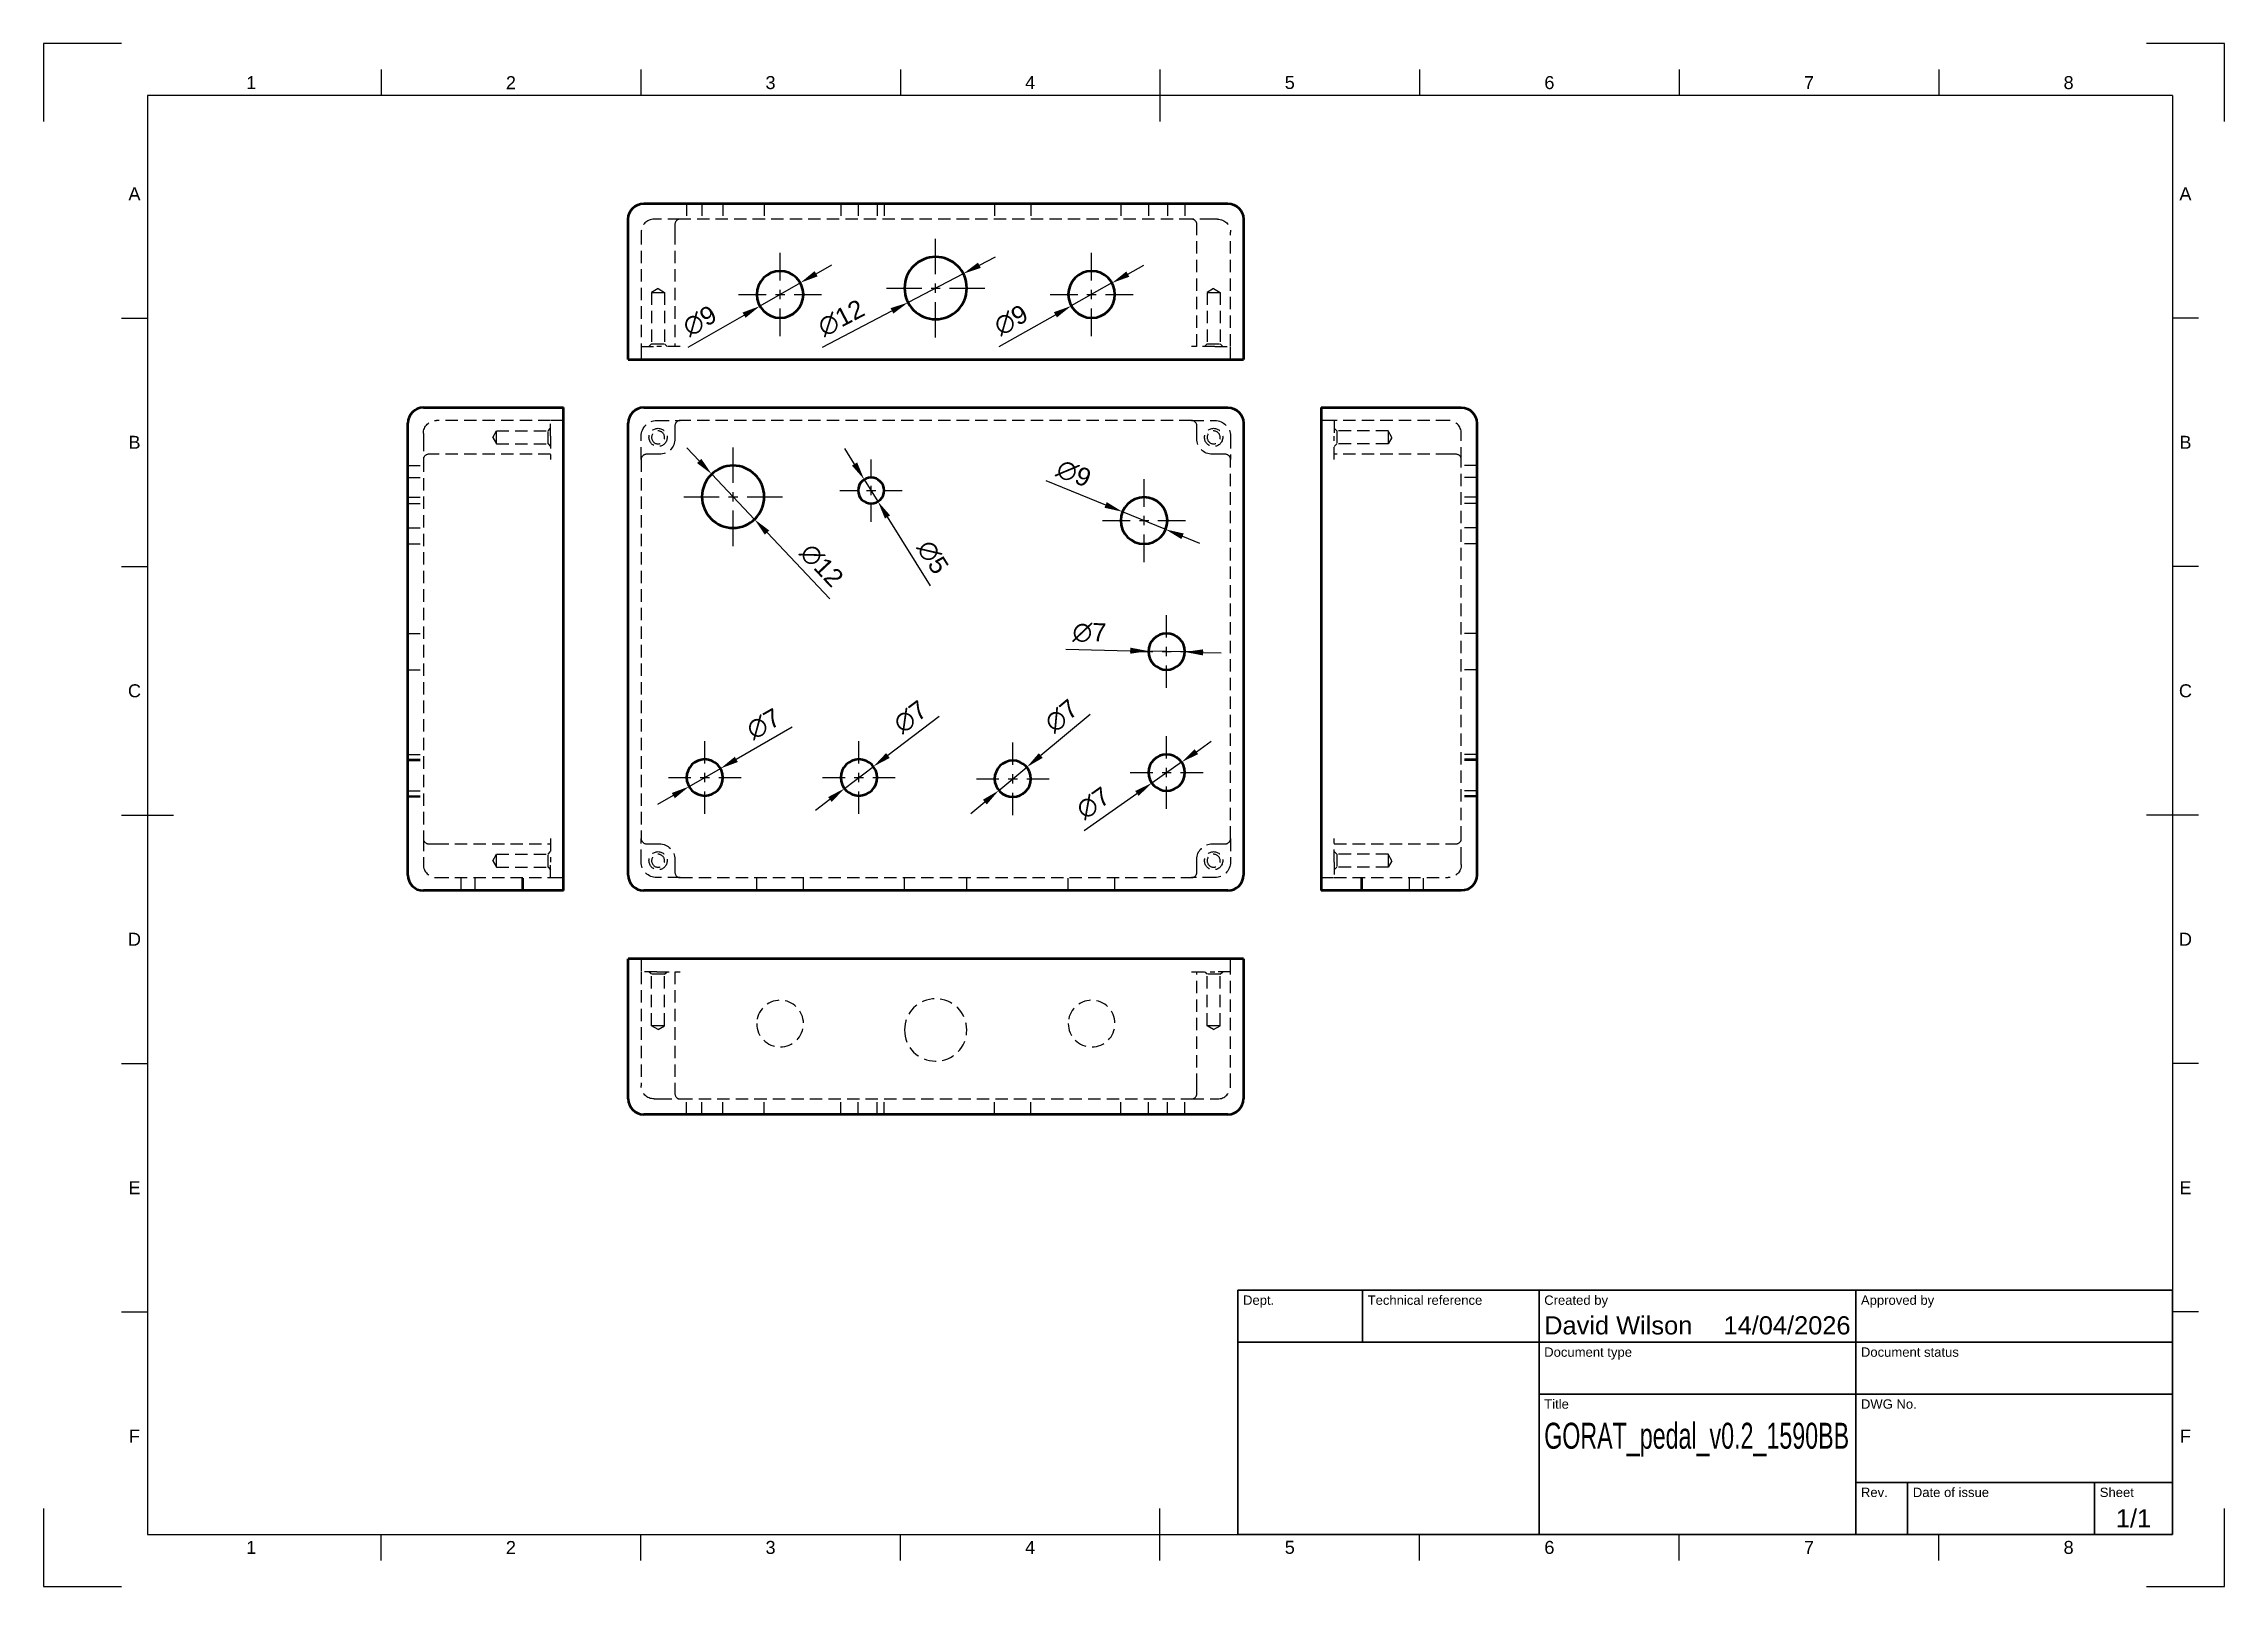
# Model space of a CAD drawing. Header units: millimetres. Extents: x 0 to 420, y 0 to 297.
import ezdxf
from ezdxf.enums import TextEntityAlignment as Align

# ---------------------------------------------------------------- set-up
doc = ezdxf.new("R2010")
doc.units = ezdxf.units.MM
doc.header["$LTSCALE"] = 0.75
doc.linetypes.add('CENTER2', pattern=[28.575, 19.05, -3.175, 3.175, -3.175])
doc.linetypes.add('HIDDEN2', pattern=[4.7625, 3.175, -1.5875])
for name, color, linetype, lineweight in [('BORDER', 7, 'Continuous', 25), ('FD_Dimensions', 7, 'Continuous', 25), ('Hidden', 7, 'HIDDEN2', 25), ('Smart Centers', 7, 'CENTER2', 25), ('TITLEBLOCK', 7, 'Continuous', 35), ('Visible', 7, 'Continuous', 50)]:
    doc.layers.add(name, color=color, linetype=linetype, lineweight=lineweight)
doc.styles.add('FusionTitle', font='arial.ttf')
doc.styles.get("Standard").update_dxf_attribs({"font": 'arial.ttf'})
doc.dimstyles.new('Dim-ISO-25', dxfattribs={"dimtxt": 3.5, "dimasz": 3.5, "dimexe": 2.1, "dimexo": 2.1, "dimgap": 1.4, "dimtad": 1, "dimzin": 12, "dimdsep": 46, "dimtxsty": 'Standard', "dimcen": 0, "dimazin": 3, "dimtp": 0.1, "dimtm": 0.1, "dimtfac": 0.714286, "dimtmove": 0, "dimatfit": 3, "dimfxl": 1, "dimtzin": 12, "dimarcsym": 0})

# ---------------------------------------------------------------- blocks, each defined once
blk = doc.blocks.new('ISO_A3_SHEET')
at = {"layer": 'BORDER'}
for p, q in [((65, 292), (65, 287)), ((115, 292), (115, 287)), ((165, 292), (165, 287)), ((215, 292), (215, 282)), ((265, 292), (265, 287)), ((315, 292), (315, 287)), ((365, 292), (365, 287)), ((410, 287), (20, 287)), ((20, 287), (20, 10)), ((410, 287), (410, 10)), ((15, 244.16666), (20, 244.16666)), ((415, 244.16666), (410, 244.16666)), ((15, 196.33333), (20, 196.33333)), ((415, 196.33333), (410, 196.33333)), ((15, 148.5), (25, 148.5)), ((415, 148.5), (405, 148.5)), ((15, 100.66667), (20, 100.66667)), ((415, 100.66667), (410, 100.66667)), ((15, 52.83334), (20, 52.83334)), ((415, 52.83334), (410, 52.83334)), ((215, 5), (215, 15)), ((20, 10), (410, 10)), ((65, 5), (65, 10)), ((115, 5), (115, 10)), ((165, 5), (165, 10)), ((265, 5), (265, 10)), ((315, 5), (315, 10)), ((365, 5), (365, 10))]:
    blk.add_line(p, q, dxfattribs=at)
at = {"layer": 'Defpoints'}
for p, q in [((15, 297), (0, 297)), ((0, 297), (0, 282)), ((420, 297), (405, 297)), ((420, 282), (420, 297)), ((0, 15), (0, 0)), ((420, 0), (420, 15)), ((0, 0), (15, 0)), ((405, 0), (420, 0))]:
    blk.add_line(p, q, dxfattribs=at)
at = {"layer": 'BORDER', "style": 'FusionTitle'}
for s, p in [('1', (40, 289.5)), ('2', (90, 289.5)), ('3', (140, 289.5)), ('4', (190, 289.5)), ('5', (240, 289.5)), ('6', (290, 289.5)), ('7', (340, 289.5)), ('8', (390, 289.5)), ('A', (17.5, 268.08333)), ('A', (412.5, 268.08333)), ('B', (17.5, 220.25)), ('B', (412.5, 220.25)), ('C', (17.5, 172.41667)), ('C', (412.5, 172.41667)), ('D', (17.5, 124.58334)), ('D', (412.5, 124.58334)), ('E', (17.5, 76.75001)), ('E', (412.5, 76.75001)), ('F', (17.5, 28.91668)), ('F', (412.5, 28.91668)), ('1', (40, 7.5)), ('2', (90, 7.5)), ('3', (140, 7.5)), ('4', (190, 7.5)), ('5', (240, 7.5)), ('6', (290, 7.5)), ('7', (340, 7.5)), ('8', (390, 7.5))]:
    blk.add_text(s, height=2.5, dxfattribs=at).set_placement(p, align=Align.MIDDLE)
blk = doc.blocks.new('ISO_TITLEBLOCK')
at = {"layer": 'TITLEBLOCK'}
for p, q in [((0, 47), (-180, 47)), ((-180, 47), (-180, 0)), ((-156, 37), (-156, 47)), ((-122, 0), (-122, 47)), ((-61, 0), (-61, 47)), ((0, 0), (0, 47)), ((-180, 37), (0, 37)), ((-122, 27), (0, 27)), ((-61, 10), (0, 10)), ((-51, 0), (-51, 10)), ((-15, 0), (-15, 10)), ((-180, 0), (0, 0))]:
    blk.add_line(p, q, dxfattribs=at)
at = {"layer": 'TITLEBLOCK', "style": 'FusionTitle'}
for s, p in [('Dept.', (-179, 46)), ('Technical reference', (-155, 46)), ('Created by', (-121, 46)), ('Approved by', (-60, 46)), ('Document type', (-121, 36)), ('Document status', (-60, 36)), ('Title', (-121, 26)), ('DWG No.', (-60, 26)), ('Rev.', (-60, 9)), ('Date of issue', (-50, 9)), ('Sheet', (-14, 9))]:
    blk.add_text(s, height=1.8, dxfattribs=at).set_placement(p, align=Align.TOP_LEFT)
for tag, height, p in [('DEPT', 3.5, (-179, 42)), ('TECHNICAL_REFERENCE', 3.5, (-155, 42)), ('CREATED_BY', 3.5, (-121, 42)), ('APPROVED_BY', 3.5, (-60, 42)), ('DOCUMENT_TYPE', 3.5, (-121, 32)), ('DOCUMENT_STATUS', 3.5, (-60, 32)), ('TITLE_1', 5, (-121, 21.5)), ('TITLE_2', 5, (-121, 14)), ('TITLE_3', 5, (-121, 6.5)), ('DATE_OF_ISSUE', 3.5, (-50, 5))]:
    blk.add_attdef(tag, text='', height=height, dxfattribs=at).set_placement(p, align=Align.TOP_LEFT)
for tag, p in [('CREATED_DATE', (-62, 42)), ('APPROVED_DATE', (-0.99, 42))]:
    blk.add_attdef(tag, text='', height=3.5, dxfattribs=at).set_placement(p, align=Align.TOP_RIGHT)
for tag, height, p in [('DRAWING_NUMBER', 5, (-30.5, 19.75)), ('REV', 3.5, (-56, 4.85)), ('SHEET', 3.5, (-7.5, 4.85))]:
    blk.add_attdef(tag, text='', height=height, dxfattribs=at).set_placement(p, align=Align.TOP_CENTER)
blk = doc.blocks.new('*U8')
at = {"layer": 'Smart Centers', "color": 0, "ltscale": 0.75, "transparency": 16777216}
for p, q in [((0, 2.678906), (0, 7)), ((-7, 0), (-2.678906, 0)), ((2.678906, 0), (7, 0)), ((0, -7), (0, -2.678906))]:
    blk.add_line(p, q, dxfattribs=at)
at = {"layer": 'Smart Centers', "color": 0, "linetype": 'Continuous', "ltscale": 0.75, "transparency": 16777216}
for p, q in [((-0.892969, 0), (0.892969, 0)), ((0, -0.892969), (0, 0.892969))]:
    blk.add_line(p, q, dxfattribs=at)
blk = doc.blocks.new('*U9')
at = {"layer": 'Smart Centers', "color": 0, "ltscale": 0.75, "transparency": 16777216}
for p, q in [((0, 2.678906), (0, 7)), ((-7, 0), (-2.678906, 0)), ((2.678906, 0), (7, 0)), ((0, -7), (0, -2.678906))]:
    blk.add_line(p, q, dxfattribs=at)
at = {"layer": 'Smart Centers', "color": 0, "linetype": 'Continuous', "ltscale": 0.75, "transparency": 16777216}
for p, q in [((-0.892969, 0), (0.892969, 0)), ((0, -0.892969), (0, 0.892969))]:
    blk.add_line(p, q, dxfattribs=at)
blk = doc.blocks.new('*U10')
at = {"layer": 'Smart Centers', "color": 0, "ltscale": 0.75, "transparency": 16777216}
for p, q in [((0, 2.678906), (0, 7)), ((-7, 0), (-2.678906, 0)), ((2.678906, 0), (7, 0)), ((0, -7), (0, -2.678906))]:
    blk.add_line(p, q, dxfattribs=at)
at = {"layer": 'Smart Centers', "color": 0, "linetype": 'Continuous', "ltscale": 0.75, "transparency": 16777216}
for p, q in [((-0.892969, 0), (0.892969, 0)), ((0, -0.892969), (0, 0.892969))]:
    blk.add_line(p, q, dxfattribs=at)
blk = doc.blocks.new('*U11')
at = {"layer": 'Smart Centers', "color": 0, "ltscale": 0.75, "transparency": 16777216}
for p, q in [((0, 2.678906), (0, 7)), ((-7, 0), (-2.678906, 0)), ((2.678906, 0), (7, 0)), ((0, -7), (0, -2.678906))]:
    blk.add_line(p, q, dxfattribs=at)
at = {"layer": 'Smart Centers', "color": 0, "linetype": 'Continuous', "ltscale": 0.75, "transparency": 16777216}
for p, q in [((-0.892969, 0), (0.892969, 0)), ((0, -0.892969), (0, 0.892969))]:
    blk.add_line(p, q, dxfattribs=at)
blk = doc.blocks.new('*U12')
at = {"layer": 'Smart Centers', "color": 0, "ltscale": 0.75, "transparency": 16777216}
for p, q in [((0, 2.678906), (0, 7)), ((-7, 0), (-2.678906, 0)), ((2.678906, 0), (7, 0)), ((0, -7), (0, -2.678906))]:
    blk.add_line(p, q, dxfattribs=at)
at = {"layer": 'Smart Centers', "color": 0, "linetype": 'Continuous', "ltscale": 0.75, "transparency": 16777216}
for p, q in [((-0.892969, 0), (0.892969, 0)), ((0, -0.892969), (0, 0.892969))]:
    blk.add_line(p, q, dxfattribs=at)
blk = doc.blocks.new('*U13')
at = {"layer": 'Smart Centers', "color": 0, "ltscale": 0.75, "transparency": 16777216}
for p, q in [((0, 2.678906), (0, 8)), ((-8, 0), (-2.678906, 0)), ((2.678906, 0), (8, 0)), ((0, -8), (0, -2.678906))]:
    blk.add_line(p, q, dxfattribs=at)
at = {"layer": 'Smart Centers', "color": 0, "linetype": 'Continuous', "ltscale": 0.75, "transparency": 16777216}
for p, q in [((-0.892969, 0), (0.892969, 0)), ((0, -0.892969), (0, 0.892969))]:
    blk.add_line(p, q, dxfattribs=at)
blk = doc.blocks.new('*U14')
at = {"layer": 'Smart Centers', "color": 0, "ltscale": 0.75, "transparency": 16777216}
for p, q in [((0, 2.678906), (0, 9.5)), ((-9.5, 0), (-2.678906, 0)), ((2.678906, 0), (9.5, 0)), ((0, -9.5), (0, -2.678906))]:
    blk.add_line(p, q, dxfattribs=at)
at = {"layer": 'Smart Centers', "color": 0, "linetype": 'Continuous', "ltscale": 0.75, "transparency": 16777216}
for p, q in [((-0.892969, 0), (0.892969, 0)), ((0, -0.892969), (0, 0.892969))]:
    blk.add_line(p, q, dxfattribs=at)
blk = doc.blocks.new('*U15')
at = {"layer": 'Smart Centers', "color": 0, "ltscale": 0.75, "transparency": 16777216}
for p, q in [((0, 2.678906), (0, 6)), ((-6, 0), (-2.678906, 0)), ((2.678906, 0), (6, 0)), ((0, -6), (0, -2.678906))]:
    blk.add_line(p, q, dxfattribs=at)
at = {"layer": 'Smart Centers', "color": 0, "linetype": 'Continuous', "ltscale": 0.75, "transparency": 16777216}
for p, q in [((-0.892969, 0), (0.892969, 0)), ((0, -0.892969), (0, 0.892969))]:
    blk.add_line(p, q, dxfattribs=at)
blk = doc.blocks.new('*U16')
at = {"layer": 'Smart Centers', "color": 0, "ltscale": 0.75, "transparency": 16777216}
for p, q in [((0, 2.678906), (0, 8)), ((-8, 0), (-2.678906, 0)), ((2.678906, 0), (8, 0)), ((0, -8), (0, -2.678906))]:
    blk.add_line(p, q, dxfattribs=at)
at = {"layer": 'Smart Centers', "color": 0, "linetype": 'Continuous', "ltscale": 0.75, "transparency": 16777216}
for p, q in [((-0.892969, 0), (0.892969, 0)), ((0, -0.892969), (0, 0.892969))]:
    blk.add_line(p, q, dxfattribs=at)
blk = doc.blocks.new('*U17')
at = {"layer": 'Smart Centers', "color": 0, "ltscale": 0.75, "transparency": 16777216}
for p, q in [((0, 2.678906), (0, 8)), ((-8, 0), (-2.678906, 0)), ((2.678906, 0), (8, 0)), ((0, -8), (0, -2.678906))]:
    blk.add_line(p, q, dxfattribs=at)
at = {"layer": 'Smart Centers', "color": 0, "linetype": 'Continuous', "ltscale": 0.75, "transparency": 16777216}
for p, q in [((-0.892969, 0), (0.892969, 0)), ((0, -0.892969), (0, 0.892969))]:
    blk.add_line(p, q, dxfattribs=at)
blk = doc.blocks.new('*U18')
at = {"layer": 'Smart Centers', "color": 0, "ltscale": 0.75, "transparency": 16777216}
for p, q in [((0, 2.678906), (0, 9.5)), ((-9.5, 0), (-2.678906, 0)), ((2.678906, 0), (9.5, 0)), ((0, -9.5), (0, -2.678906))]:
    blk.add_line(p, q, dxfattribs=at)
at = {"layer": 'Smart Centers', "color": 0, "linetype": 'Continuous', "ltscale": 0.75, "transparency": 16777216}
for p, q in [((-0.892969, 0), (0.892969, 0)), ((0, -0.892969), (0, 0.892969))]:
    blk.add_line(p, q, dxfattribs=at)
blk = doc.blocks.new('*D30')
at = {"layer": 'Defpoints', "color": 0, "transparency": 16777216}
for p in [(128.66288, 214.123079), (136.916748, 205.412529)]:
    blk.add_point(p, dxfattribs=at)
at = {"layer": 'FD_Dimensions', "color": 0, "lineweight": -2, "transparency": 16777216}
for p, q in [((126.255502, 216.663655), (123.848124, 219.204232)), ((128.66288, 214.123079), (136.916748, 205.412529)), ((151.433842, 190.092213), (139.324126, 202.871953))]:
    blk.add_line(p, q, dxfattribs=at)
at = {"layer": 'FD_Dimensions', "color": 0, "transparency": 16777216}
for points in [[(126.678931, 217.064885), (125.832072, 216.262426), (128.66288, 214.123079)], [(139.747555, 203.273182), (138.900696, 202.470723), (136.916748, 205.412529)]]:
    blk.add_solid(points, dxfattribs=at)
at = {"layer": 'FD_Dimensions', "color": 0, "transparency": 16777216, "insert": (149.833786, 196.556584), "char_height": 3.5, "attachment_point": 5, "rotation": 313.45796319}
blk.add_mtext('∅12', dxfattribs=at)
blk = doc.blocks.new('*D31')
at = {"layer": 'Defpoints', "color": 0, "transparency": 16777216}
for p in [(158.037745, 213.089627), (160.68188, 208.845979)]:
    blk.add_point(p, dxfattribs=at)
at = {"layer": 'FD_Dimensions', "color": 0, "lineweight": -2, "transparency": 16777216}
for p, q in [((156.186851, 216.060181), (154.335957, 219.030735)), ((158.037745, 213.089627), (160.68188, 208.845979)), ((170.802022, 192.603866), (162.532774, 205.875425))]:
    blk.add_line(p, q, dxfattribs=at)
at = {"layer": 'FD_Dimensions', "color": 0, "transparency": 16777216}
for points in [[(156.681944, 216.368664), (155.691759, 215.751699), (158.037745, 213.089627)], [(163.027866, 206.183907), (162.037681, 205.566942), (160.68188, 208.845979)]]:
    blk.add_solid(points, dxfattribs=at)
at = {"layer": 'FD_Dimensions', "color": 0, "transparency": 16777216, "insert": (171.22917, 198.12998), "char_height": 3.5, "attachment_point": 5, "rotation": 301.92622329}
blk.add_mtext('∅5', dxfattribs=at)
blk = doc.blocks.new('*D32')
at = {"layer": 'Defpoints', "color": 0, "transparency": 16777216}
for p in [(207.772719, 206.87553), (216.106906, 203.478276)]:
    blk.add_point(p, dxfattribs=at)
at = {"layer": 'FD_Dimensions', "color": 0, "lineweight": -2, "transparency": 16777216}
for p, q in [((193.04021, 212.880925), (204.531647, 208.196685)), ((216.106906, 203.478276), (207.772719, 206.87553)), ((219.347978, 202.157121), (222.589051, 200.835967))]:
    blk.add_line(p, q, dxfattribs=at)
at = {"layer": 'FD_Dimensions', "color": 0, "transparency": 16777216}
for points in [[(204.751839, 208.736863), (204.311454, 207.656506), (207.772719, 206.87553)], [(219.568171, 202.6973), (219.127786, 201.616943), (216.106906, 203.478276)]]:
    blk.add_solid(points, dxfattribs=at)
at = {"layer": 'FD_Dimensions', "color": 0, "transparency": 16777216, "insert": (198.405349, 214.241259), "char_height": 3.5, "attachment_point": 5, "rotation": 337.82276681}
blk.add_mtext('∅9', dxfattribs=at)
blk = doc.blocks.new('*D33')
at = {"layer": 'Defpoints', "color": 0, "transparency": 16777216}
for p in [(130.375189, 157.460356), (124.304437, 153.975249)]:
    blk.add_point(p, dxfattribs=at)
at = {"layer": 'FD_Dimensions', "color": 0, "lineweight": -2, "transparency": 16777216}
for p, q in [((144.16648, 165.377682), (133.410565, 159.20291)), ((124.304437, 153.975249), (130.375189, 157.460356)), ((121.269061, 152.232696), (118.233684, 150.490143))]:
    blk.add_line(p, q, dxfattribs=at)
at = {"layer": 'FD_Dimensions', "color": 0, "transparency": 16777216}
for points in [[(133.120139, 159.708806), (133.70099, 158.697014), (130.375189, 157.460356)], [(120.978635, 152.738592), (121.559486, 151.7268), (124.304437, 153.975249)]]:
    blk.add_solid(points, dxfattribs=at)
at = {"layer": 'FD_Dimensions', "color": 0, "transparency": 16777216, "insert": (138.670754, 166.010395), "char_height": 3.5, "attachment_point": 5, "rotation": 29.85932719}
blk.add_mtext('∅7', dxfattribs=at)
blk = doc.blocks.new('*D34')
at = {"layer": 'Defpoints', "color": 0, "transparency": 16777216}
for p in [(159.812027, 157.832503), (154.234198, 153.603103)]:
    blk.add_point(p, dxfattribs=at)
at = {"layer": 'FD_Dimensions', "color": 0, "lineweight": -2, "transparency": 16777216}
for p, q in [((172.483516, 167.440683), (162.600942, 159.947202)), ((154.234198, 153.603103), (159.812027, 157.832503)), ((151.445283, 151.488403), (148.656369, 149.373704))]:
    blk.add_line(p, q, dxfattribs=at)
at = {"layer": 'FD_Dimensions', "color": 0, "transparency": 16777216}
for points in [[(162.248492, 160.412022), (162.953392, 159.482383), (159.812027, 157.832503)], [(151.092833, 151.953222), (151.797733, 151.023584), (154.234198, 153.603103)]]:
    blk.add_solid(points, dxfattribs=at)
at = {"layer": 'FD_Dimensions', "color": 0, "transparency": 16777216, "insert": (166.951955, 167.368801), "char_height": 3.5, "attachment_point": 5, "rotation": 37.17128622}
blk.add_mtext('∅7', dxfattribs=at)
blk = doc.blocks.new('*D35')
at = {"layer": 'Defpoints', "color": 0, "transparency": 16777216}
for p in [(189.347291, 157.706041), (183.965734, 153.229565)]:
    blk.add_point(p, dxfattribs=at)
at = {"layer": 'FD_Dimensions', "color": 0, "lineweight": -2, "transparency": 16777216}
for p, q in [((201.572897, 167.875521), (192.03807, 159.944279)), ((183.965734, 153.229565), (189.347291, 157.706041)), ((181.274955, 150.991326), (178.584177, 148.753088))]:
    blk.add_line(p, q, dxfattribs=at)
at = {"layer": 'FD_Dimensions', "color": 0, "transparency": 16777216}
for points in [[(191.66503, 160.392742), (192.41111, 159.495816), (189.347291, 157.706041)], [(180.901916, 151.43979), (181.647995, 150.542863), (183.965734, 153.229565)]]:
    blk.add_solid(points, dxfattribs=at)
at = {"layer": 'FD_Dimensions', "color": 0, "transparency": 16777216, "insert": (196.050196, 167.554423), "char_height": 3.5, "attachment_point": 5, "rotation": 39.75430732}
blk.add_mtext('∅7', dxfattribs=at)
blk = doc.blocks.new('*D36')
at = {"layer": 'Defpoints', "color": 0, "transparency": 16777216}
for p in [(219.154401, 158.678806), (213.425224, 154.6568)]:
    blk.add_point(p, dxfattribs=at)
at = {"layer": 'FD_Dimensions', "color": 0, "lineweight": -2, "transparency": 16777216}
for p, q in [((222.018989, 160.68981), (224.883577, 162.700813)), ((219.154401, 158.678806), (213.425224, 154.6568)), ((200.409911, 145.519766), (210.560636, 152.645796))]:
    blk.add_line(p, q, dxfattribs=at)
at = {"layer": 'FD_Dimensions', "color": 0, "transparency": 16777216}
for points in [[(221.683822, 161.167241), (222.354156, 160.212378), (219.154401, 158.678806)], [(210.225469, 153.123228), (210.895803, 152.168365), (213.425224, 154.6568)]]:
    blk.add_solid(points, dxfattribs=at)
at = {"layer": 'FD_Dimensions', "color": 0, "transparency": 16777216, "insert": (202.165572, 150.765811), "char_height": 3.5, "attachment_point": 5, "rotation": 35.06966594}
blk.add_mtext('∅7', dxfattribs=at)
blk = doc.blocks.new('*D37')
at = {"layer": 'Defpoints', "color": 0, "transparency": 16777216}
for p in [(212.790774, 180.049825), (219.788851, 179.885781)]:
    blk.add_point(p, dxfattribs=at)
at = {"layer": 'FD_Dimensions', "color": 0, "lineweight": -2, "transparency": 16777216}
for p, q in [((196.892822, 180.422495), (209.291735, 180.131848)), ((219.788851, 179.885781), (212.790774, 180.049825)), ((223.28789, 179.803758), (226.786929, 179.721736))]:
    blk.add_line(p, q, dxfattribs=at)
at = {"layer": 'FD_Dimensions', "color": 0, "transparency": 16777216}
for points in [[(209.305405, 180.715021), (209.278065, 179.548674), (212.790774, 180.049825)], [(223.30156, 180.386931), (223.27422, 179.220585), (219.788851, 179.885781)]]:
    blk.add_solid(points, dxfattribs=at)
at = {"layer": 'FD_Dimensions', "color": 0, "transparency": 16777216, "insert": (201.41974, 183.602171), "char_height": 3.5, "attachment_point": 5, "rotation": 358.65714999}
blk.add_mtext('∅7', dxfattribs=at)
blk = doc.blocks.new('*D38')
at = {"layer": 'Defpoints', "color": 0, "transparency": 16777216}
for p in [(145.740925, 250.957441), (137.9387, 246.471319)]:
    blk.add_point(p, dxfattribs=at)
at = {"layer": 'FD_Dimensions', "color": 0, "lineweight": -2, "transparency": 16777216}
for p, q in [((148.775123, 252.702045), (151.809322, 254.446648)), ((145.740925, 250.957441), (137.9387, 246.471319)), ((124.14655, 238.541111), (134.904502, 244.726716))]:
    blk.add_line(p, q, dxfattribs=at)
at = {"layer": 'FD_Dimensions', "color": 0, "transparency": 16777216}
for points in [[(148.484356, 253.207744), (149.06589, 252.196345), (145.740925, 250.957441)], [(134.613735, 245.232416), (135.195269, 244.221017), (137.9387, 246.471319)]]:
    blk.add_solid(points, dxfattribs=at)
at = {"layer": 'FD_Dimensions', "color": 0, "transparency": 16777216, "insert": (126.371047, 243.609329), "char_height": 3.5, "attachment_point": 5, "rotation": 29.89803013}
blk.add_mtext('∅9', dxfattribs=at)
blk = doc.blocks.new('*D39')
at = {"layer": 'Defpoints', "color": 0, "transparency": 16777216}
for p in [(177.122126, 252.713615), (166.482147, 247.164664)]:
    blk.add_point(p, dxfattribs=at)
at = {"layer": 'FD_Dimensions', "color": 0, "lineweight": -2, "transparency": 16777216}
for p, q in [((177.122126, 252.713615), (166.482147, 247.164664)), ((180.225453, 254.332059), (183.32878, 255.950503)), ((150.00276, 238.570351), (163.37882, 245.54622))]:
    blk.add_line(p, q, dxfattribs=at)
at = {"layer": 'FD_Dimensions', "color": 0, "transparency": 16777216}
for points in [[(179.955712, 254.84928), (180.495193, 253.814838), (177.122126, 252.713615)], [(163.109079, 246.063441), (163.648561, 245.028999), (166.482147, 247.164664)]]:
    blk.add_solid(points, dxfattribs=at)
at = {"layer": 'FD_Dimensions', "color": 0, "transparency": 16777216, "insert": (153.620152, 244.161661), "char_height": 3.5, "attachment_point": 5, "rotation": 27.54291489}
blk.add_mtext('∅12', dxfattribs=at)
blk = doc.blocks.new('*D40')
at = {"layer": 'Defpoints', "color": 0, "transparency": 16777216}
for p in [(205.762276, 250.919892), (197.917349, 246.508869)]:
    blk.add_point(p, dxfattribs=at)
at = {"layer": 'FD_Dimensions', "color": 0, "lineweight": -2, "transparency": 16777216}
for p, q in [((208.813081, 252.63529), (211.863885, 254.350688)), ((205.762276, 250.919892), (197.917349, 246.508869)), ((184.049714, 238.711414), (194.866544, 244.793471))]:
    blk.add_line(p, q, dxfattribs=at)
at = {"layer": 'FD_Dimensions', "color": 0, "transparency": 16777216}
for points in [[(208.527181, 253.143757), (209.09898, 252.126823), (205.762276, 250.919892)], [(194.580645, 245.301938), (195.152444, 244.285003), (197.917349, 246.508869)]]:
    blk.add_solid(points, dxfattribs=at)
at = {"layer": 'FD_Dimensions', "color": 0, "transparency": 16777216, "insert": (186.322757, 243.758046), "char_height": 3.5, "attachment_point": 5, "rotation": 29.34805629}
blk.add_mtext('∅9', dxfattribs=at)

msp = doc.modelspace()

# ---------------------------------------------------------------- linework, layer by layer
at = {"layer": 'Hidden', "extrusion": (0, 1, 2.967e-13)}
for p, q in [((123.839813, 266.21438), (123.839813, 263.21438)), ((126.789814, 266.21438), (126.789814, 263.21438)), ((130.839813, 266.21438), (130.839813, 263.21438)), ((138.789814, 266.21438), (138.789814, 263.21438)), ((153.523113, 266.21438), (153.523113, 263.21438)), ((156.859813, 266.21438), (156.859813, 263.21438)), ((160.523113, 266.21438), (160.523113, 263.21438)), ((161.859813, 266.21438), (161.859813, 263.21438)), ((183.156513, 266.21438), (183.156513, 263.21438)), ((190.156513, 266.21438), (190.156513, 263.21438)), ((207.439813, 266.21438), (207.439813, 263.21438)), ((212.789813, 266.21438), (212.789813, 263.21438)), ((216.439813, 266.21438), (216.439813, 263.21438)), ((219.789813, 266.21438), (219.789813, 263.21438)), ((115.089813, 260.71438), (115.089813, 238.71438)), ((118.589813, 263.21438), (117.589813, 263.21438)), ((122.589813, 263.21438), (118.589813, 263.21438)), ((121.589813, 262.21438), (121.589813, 260.71438)), ((121.589813, 260.71438), (121.589813, 238.71438)), ((221.089813, 263.21438), (122.589813, 263.21438)), ((225.089813, 263.21438), (221.089813, 263.21438)), ((222.089813, 260.71438), (222.089813, 262.21438)), ((222.089813, 238.71438), (222.089813, 260.71438)), ((226.089813, 263.21438), (225.089813, 263.21438)), ((228.589813, 238.71438), (228.589813, 260.71438)), ((118.339813, 249.865456), (117.089813, 249.11438)), ((117.089813, 249.11438), (119.589813, 249.11438)), ((117.089813, 249.11438), (117.089813, 239.21438)), ((118.339813, 249.865456), (119.589813, 249.11438)), ((119.589813, 249.11438), (119.589813, 239.21438)), ((225.339813, 249.865456), (224.089813, 249.11438)), ((224.089813, 249.11438), (226.589813, 249.11438)), ((224.089813, 249.11438), (224.089813, 239.21438)), ((225.339813, 249.865456), (226.589813, 249.11438)), ((226.589813, 249.11438), (226.589813, 239.21438)), ((115.089813, 238.71438), (115.089813, 236.21438)), ((115.089813, 238.71438), (118.089813, 238.71438)), ((117.089813, 239.21438), (116.589813, 238.71438)), ((117.089813, 239.21438), (119.589813, 239.21438)), ((122.589813, 238.71438), (118.089813, 238.71438)), ((119.589813, 239.21438), (120.089813, 238.71438)), ((225.589813, 238.71438), (221.089813, 238.71438)), ((224.089813, 239.21438), (223.589813, 238.71438)), ((224.089813, 239.21438), (226.589813, 239.21438)), ((225.589813, 238.71438), (228.589813, 238.71438)), ((226.589813, 239.21438), (227.089813, 238.71438)), ((228.589813, 236.21438), (228.589813, 238.71438))]:
    msp.add_line(p, q, dxfattribs=at)
at = {"layer": 'Hidden', "extrusion": (-1, -2e-16, 2.967e-13)}
for p, q in [((97.642552, 224.447803), (75.642552, 224.447803)), ((97.142552, 222.447803), (97.642552, 222.947803)), ((100.142552, 224.447803), (97.642552, 224.447803)), ((97.642552, 221.447803), (97.642552, 224.447803)), ((73.142552, 221.947803), (73.142552, 220.947803)), ((73.142552, 220.947803), (73.142552, 216.947803)), ((86.491476, 221.197803), (87.242552, 222.447803)), ((86.491476, 221.197803), (87.242552, 219.947803)), ((87.242552, 219.947803), (87.242552, 222.447803)), ((87.242552, 222.447803), (97.142552, 222.447803)), ((87.242552, 219.947803), (97.142552, 219.947803)), ((97.142552, 219.947803), (97.142552, 222.447803)), ((97.142552, 219.947803), (97.642552, 219.447803)), ((97.642552, 221.447803), (97.642552, 216.947803)), ((70.142552, 215.767804), (73.142552, 215.767804)), ((73.142552, 216.947803), (73.142552, 143.947803)), ((75.642552, 217.947803), (74.142552, 217.947803)), ((97.642552, 217.947803), (75.642552, 217.947803)), ((70.142552, 213.467803), (73.142552, 213.467803)), ((70.142552, 209.676903), (73.142552, 209.676903)), ((70.142552, 208.467803), (73.142552, 208.467803)), ((70.142552, 203.767804), (73.142552, 203.767804)), ((70.142552, 200.676903), (73.142552, 200.676903)), ((70.142552, 183.467803), (73.142552, 183.467803)), ((70.142552, 176.467803), (73.142552, 176.467803)), ((70.142552, 160.167803), (73.142552, 160.167803)), ((70.142552, 159.217803), (73.142552, 159.217803)), ((70.142552, 158.967803), (73.142552, 158.967803)), ((70.142552, 153.167803), (73.142552, 153.167803)), ((70.142552, 152.217803), (73.142552, 152.217803)), ((70.142552, 151.967803), (73.142552, 151.967803)), ((73.142552, 143.947803), (73.142552, 139.947803)), ((74.142552, 142.947803), (75.642552, 142.947803)), ((75.642552, 142.947803), (97.642552, 142.947803)), ((97.642552, 143.947803), (97.642552, 139.447803)), ((73.142552, 139.947803), (73.142552, 138.947803)), ((86.491476, 139.697803), (87.242552, 140.947803)), ((86.491476, 139.697803), (87.242552, 138.447803)), ((87.242552, 138.447803), (87.242552, 140.947803)), ((87.242552, 140.947803), (97.142552, 140.947803)), ((97.142552, 140.947803), (97.642552, 141.447803)), ((97.142552, 138.447803), (97.142552, 140.947803)), ((97.642552, 136.447803), (97.642552, 139.447803)), ((75.642552, 136.447803), (97.642552, 136.447803)), ((80.417793, 133.947803), (80.417793, 136.447803)), ((83.142552, 133.947803), (83.142552, 136.447803)), ((87.242552, 138.447803), (97.142552, 138.447803)), ((92.142552, 133.947803), (92.142552, 136.447803)), ((92.417793, 133.947803), (92.417793, 136.447803)), ((97.142552, 138.447803), (97.642552, 137.947803)), ((97.642552, 136.447803), (100.142552, 136.447803))]:
    msp.add_line(p, q, dxfattribs=at)
at = {"layer": 'Hidden'}
for p, q in [((118.089813, 224.447803), (122.589813, 224.447803)), ((121.589813, 223.447803), (121.589813, 221.947803)), ((221.089813, 224.447803), (122.589813, 224.447803)), ((221.089813, 224.447803), (225.589813, 224.447803)), ((222.089813, 221.947803), (222.089813, 223.447803)), ((115.089813, 216.947803), (115.089813, 221.447803)), ((121.589813, 221.947803), (121.589813, 220.947803)), ((222.089813, 220.947803), (222.089813, 221.947803)), ((228.589813, 221.447803), (228.589813, 216.947803)), ((115.089813, 216.947803), (115.089813, 143.947803)), ((117.589813, 217.947803), (116.089813, 217.947803)), ((118.589813, 217.947803), (117.589813, 217.947803)), ((226.089813, 217.947803), (225.089813, 217.947803)), ((227.589813, 217.947803), (226.089813, 217.947803)), ((228.589813, 143.947803), (228.589813, 216.947803)), ((115.089813, 139.447803), (115.089813, 143.947803)), ((116.089813, 142.947803), (117.589813, 142.947803)), ((117.589813, 142.947803), (118.589813, 142.947803)), ((225.089813, 142.947803), (226.089813, 142.947803)), ((226.089813, 142.947803), (227.589813, 142.947803)), ((228.589813, 143.947803), (228.589813, 139.447803)), ((121.589813, 139.947803), (121.589813, 138.947803)), ((121.589813, 138.947803), (121.589813, 137.447803)), ((222.089813, 138.947803), (222.089813, 139.947803)), ((222.089813, 137.447803), (222.089813, 138.947803)), ((122.589813, 136.447803), (118.089813, 136.447803)), ((122.589813, 136.447803), (221.089813, 136.447803)), ((137.339813, 133.947803), (137.339813, 136.447803)), ((146.339813, 133.947803), (146.339813, 136.447803)), ((165.802136, 133.947803), (165.802136, 136.447803)), ((177.802136, 133.947803), (177.802136, 136.447803)), ((197.339813, 133.947803), (197.339813, 136.447803)), ((206.339813, 133.947803), (206.339813, 136.447803)), ((225.589813, 136.447803), (221.089813, 136.447803))]:
    msp.add_line(p, q, dxfattribs=at)
at = {"layer": 'Hidden', "extrusion": (1, -2e-16, 2.967e-13)}
for p, q in [((248.536388, 224.447803), (246.036388, 224.447803)), ((270.536388, 224.447803), (248.536388, 224.447803)), ((248.536388, 224.447803), (248.536388, 221.447803)), ((249.036388, 222.447803), (248.536388, 222.947803)), ((248.536388, 216.947803), (248.536388, 221.447803)), ((249.036388, 219.947803), (248.536388, 219.447803)), ((249.036388, 222.447803), (249.036388, 219.947803)), ((258.936388, 222.447803), (249.036388, 222.447803)), ((258.936388, 219.947803), (249.036388, 219.947803)), ((258.936388, 222.447803), (258.936388, 219.947803)), ((259.687464, 221.197803), (258.936388, 222.447803)), ((259.687464, 221.197803), (258.936388, 219.947803)), ((273.036388, 220.947803), (273.036388, 221.947803)), ((273.036388, 216.947803), (273.036388, 220.947803)), ((270.536388, 217.947803), (248.536388, 217.947803)), ((272.036388, 217.947803), (270.536388, 217.947803)), ((273.036388, 143.947803), (273.036388, 216.947803)), ((276.036388, 215.767804), (273.036388, 215.767804)), ((276.036388, 213.467803), (273.036388, 213.467803)), ((276.036388, 209.676903), (273.036388, 209.676903)), ((276.036388, 208.467803), (273.036388, 208.467803)), ((276.036388, 203.767804), (273.036388, 203.767804)), ((276.036388, 200.676903), (273.036388, 200.676903)), ((276.036388, 183.467803), (273.036388, 183.467803)), ((276.036388, 176.467803), (273.036388, 176.467803)), ((276.036388, 160.167803), (273.036388, 160.167803)), ((276.036388, 159.217803), (273.036388, 159.217803)), ((276.036388, 158.967803), (273.036388, 158.967803)), ((276.036388, 153.167803), (273.036388, 153.167803)), ((276.036388, 152.217803), (273.036388, 152.217803)), ((276.036388, 151.967803), (273.036388, 151.967803)), ((248.536388, 139.447803), (248.536388, 143.947803)), ((248.536388, 142.947803), (270.536388, 142.947803)), ((270.536388, 142.947803), (272.036388, 142.947803)), ((273.036388, 139.947803), (273.036388, 143.947803)), ((249.036388, 140.947803), (248.536388, 141.447803)), ((248.536388, 139.447803), (248.536388, 136.447803)), ((249.036388, 140.947803), (249.036388, 138.447803)), ((258.936388, 140.947803), (249.036388, 140.947803)), ((258.936388, 140.947803), (258.936388, 138.447803)), ((259.687464, 139.697803), (258.936388, 140.947803)), ((259.687464, 139.697803), (258.936388, 138.447803)), ((273.036388, 138.947803), (273.036388, 139.947803)), ((246.036388, 136.447803), (248.536388, 136.447803)), ((249.036388, 138.447803), (248.536388, 137.947803)), ((248.536388, 136.447803), (270.536388, 136.447803)), ((258.936388, 138.447803), (249.036388, 138.447803)), ((253.761147, 133.947803), (253.761147, 136.447803)), ((254.036388, 133.947803), (254.036388, 136.447803)), ((263.036388, 133.947803), (263.036388, 136.447803)), ((265.761147, 133.947803), (265.761147, 136.447803))]:
    msp.add_line(p, q, dxfattribs=at)
at = {"layer": 'Hidden', "extrusion": (-1e-16, -1, 2.967e-13)}
for p, q in [((115.089813, 120.839234), (115.089813, 118.339234)), ((115.089813, 118.339234), (115.089813, 96.339234)), ((118.089813, 118.339234), (115.089813, 118.339234)), ((117.089813, 117.839234), (116.589813, 118.339234)), ((119.589813, 117.839234), (117.089813, 117.839234)), ((117.089813, 107.939234), (117.089813, 117.839234)), ((118.089813, 118.339234), (122.589813, 118.339234)), ((119.589813, 117.839234), (120.089813, 118.339234)), ((119.589813, 107.939234), (119.589813, 117.839234)), ((121.589813, 118.339234), (121.589813, 96.339234)), ((221.089813, 118.339234), (225.589813, 118.339234)), ((222.089813, 96.339234), (222.089813, 118.339234)), ((224.089813, 117.839234), (223.589813, 118.339234)), ((226.589813, 117.839234), (224.089813, 117.839234)), ((224.089813, 107.939234), (224.089813, 117.839234)), ((228.589813, 118.339234), (225.589813, 118.339234)), ((226.589813, 117.839234), (227.089813, 118.339234)), ((226.589813, 107.939234), (226.589813, 117.839234)), ((228.589813, 118.339234), (228.589813, 120.839234)), ((228.589813, 96.339234), (228.589813, 118.339234)), ((119.589813, 107.939234), (117.089813, 107.939234)), ((118.339813, 107.188158), (117.089813, 107.939234)), ((118.339813, 107.188158), (119.589813, 107.939234)), ((226.589813, 107.939234), (224.089813, 107.939234)), ((225.339813, 107.188158), (224.089813, 107.939234)), ((225.339813, 107.188158), (226.589813, 107.939234)), ((117.589813, 93.839234), (118.589813, 93.839234)), ((118.589813, 93.839234), (122.589813, 93.839234)), ((121.589813, 96.339234), (121.589813, 94.839234)), ((122.589813, 93.839234), (221.089813, 93.839234)), ((123.839813, 90.839234), (123.839813, 93.839234)), ((126.789814, 90.839234), (126.789814, 93.839234)), ((130.839813, 90.839234), (130.839813, 93.839234)), ((138.789814, 90.839234), (138.789814, 93.839234)), ((153.523113, 90.839234), (153.523113, 93.839234)), ((156.859813, 90.839234), (156.859813, 93.839234)), ((160.523113, 90.839234), (160.523113, 93.839234)), ((161.859813, 90.839234), (161.859813, 93.839234)), ((183.156513, 90.839234), (183.156513, 93.839234)), ((190.156513, 90.839234), (190.156513, 93.839234)), ((207.439813, 90.839234), (207.439813, 93.839234)), ((212.789813, 90.839234), (212.789813, 93.839234)), ((216.439813, 90.839234), (216.439813, 93.839234)), ((219.789813, 90.839234), (219.789813, 93.839234)), ((221.089813, 93.839234), (225.089813, 93.839234)), ((222.089813, 94.839234), (222.089813, 96.339234)), ((225.089813, 93.839234), (226.089813, 93.839234))]:
    msp.add_line(p, q, dxfattribs=at)
at = {"layer": 'Hidden'}
for centre in [(118.339813, 221.197803), (225.339813, 221.197803), (118.339813, 139.697803), (225.339813, 139.697803)]:
    msp.add_circle(centre, 1.75, dxfattribs=at)
at = {"layer": 'Hidden', "extrusion": (0, 0, -1)}
for centre, radius in [((-118.339813, 221.197803), 1.25), ((-225.339813, 221.197803), 1.25), ((-118.339813, 139.697803), 1.25), ((-225.339813, 139.697803), 1.25), ((-141.839813, 108.339234), 4.5), ((-171.802136, 107.114475), 6), ((-201.839813, 108.339234), 4.5)]:
    msp.add_circle(centre, radius, dxfattribs=at)
at = {"layer": 'Hidden'}
for centre, radius, start, end in [((117.589813, 260.71438), 2.5, 90, 180), ((122.589813, 262.21438), 1, 90, 180), ((221.089813, 262.21438), 1, 0, 90), ((122.589813, 223.447803), 1, 90, 180), ((221.089813, 223.447803), 1, 0, 90), ((270.536388, 221.947803), 2.5, 0, 90), ((74.142552, 216.947803), 1, 90, 180), ((116.089813, 216.947803), 1, 90, 180), ((227.589813, 216.947803), 1, 0, 90), ((272.036388, 216.947803), 1, 0, 90), ((74.142552, 143.947803), 1, 180, 270), ((116.089813, 143.947803), 1, 180, 270), ((227.589813, 143.947803), 1, 270, 0), ((272.036388, 143.947803), 1, 270, 0), ((75.642552, 138.947803), 2.5, 180, 270), ((122.589813, 137.447803), 1, 180, 270), ((221.089813, 137.447803), 1, 270, 0), ((122.589813, 94.839234), 1, 180, 270), ((221.089813, 94.839234), 1, 270, 360), ((226.089813, 96.339234), 2.5, 270, 0)]:
    msp.add_arc(centre, radius, start, end, dxfattribs=at)
at = {"layer": 'Hidden', "extrusion": (1e-16, 0, -1)}
msp.add_arc((-226.089813, 260.71438), 2.5, 90, 180, dxfattribs=at)
at = {"layer": 'Hidden', "extrusion": (0, -2e-16, -1)}
for centre, start, end in [((-75.642552, 221.947803), 0, 90), ((-270.536388, 138.947803), 180, 270)]:
    msp.add_arc(centre, 2.5, start, end, dxfattribs=at)
at = {"layer": 'Hidden', "extrusion": (0, 0, -1)}
for centre, radius, start, end in [((-118.089813, 221.447803), 3, 0, 90), ((-225.589813, 221.447803), 3, 90, 180), ((-118.589813, 220.947803), 3, 180, 270), ((-225.089813, 220.947803), 3, 270, 0), ((-118.589813, 139.947803), 3, 90, 180), ((-225.089813, 139.947803), 3, 0, 90), ((-118.089813, 139.447803), 3, 270, 0), ((-225.589813, 139.447803), 3, 180, 270), ((-117.589813, 96.339234), 2.5, 270, 0)]:
    msp.add_arc(centre, radius, start, end, dxfattribs=at)
at = {"layer": 'Visible', "extrusion": (0, 1, 2.967e-13)}
for p, q in [((115.589813, 266.21438), (228.089813, 266.21438)), ((112.589813, 236.21438), (112.589813, 263.21438)), ((231.089813, 263.21438), (231.089813, 236.21438)), ((112.589813, 236.21438), (115.589813, 236.21438)), ((115.589813, 236.21438), (228.089813, 236.21438)), ((228.089813, 236.21438), (231.089813, 236.21438))]:
    msp.add_line(p, q, dxfattribs=at)
at = {"layer": 'Visible', "extrusion": (-1, -2e-16, 2.967e-13)}
for p, q in [((73.142552, 226.947803), (100.142552, 226.947803)), ((100.142552, 223.947803), (100.142552, 226.947803)), ((70.142552, 136.947803), (70.142552, 223.947803)), ((100.142552, 136.947803), (100.142552, 223.947803)), ((100.142552, 133.947803), (100.142552, 136.947803)), ((100.142552, 133.947803), (73.142552, 133.947803))]:
    msp.add_line(p, q, dxfattribs=at)
at = {"layer": 'Visible'}
for p, q in [((115.589813, 226.947803), (228.089813, 226.947803)), ((112.589813, 136.947803), (112.589813, 223.947803)), ((231.089813, 223.947803), (231.089813, 136.947803)), ((228.089813, 133.947803), (115.589813, 133.947803))]:
    msp.add_line(p, q, dxfattribs=at)
at = {"layer": 'Visible', "extrusion": (1, -2e-16, 2.967e-13)}
for p, q in [((246.036388, 226.947803), (273.036388, 226.947803)), ((246.036388, 226.947803), (246.036388, 223.947803)), ((246.036388, 223.947803), (246.036388, 136.947803)), ((276.036388, 223.947803), (276.036388, 136.947803)), ((246.036388, 136.947803), (246.036388, 133.947803)), ((273.036388, 133.947803), (246.036388, 133.947803))]:
    msp.add_line(p, q, dxfattribs=at)
at = {"layer": 'Visible', "extrusion": (-1e-16, -1, 2.967e-13)}
for p, q in [((112.589813, 93.839234), (112.589813, 120.839234)), ((115.589813, 120.839234), (112.589813, 120.839234)), ((228.089813, 120.839234), (115.589813, 120.839234)), ((231.089813, 120.839234), (228.089813, 120.839234)), ((231.089813, 120.839234), (231.089813, 93.839234)), ((228.089813, 90.839234), (115.589813, 90.839234))]:
    msp.add_line(p, q, dxfattribs=at)
at = {"layer": 'Visible', "extrusion": (1e-16, 0, -1)}
for centre, radius in [((-141.839813, 248.71438), 4.5), ((-171.802136, 249.93914), 6), ((-201.839813, 248.71438), 4.5)]:
    msp.add_circle(centre, radius, dxfattribs=at)
at = {"layer": 'Visible', "extrusion": (0, 0, -1)}
for centre, radius in [((-132.789814, 209.767804), 6), ((-159.359813, 210.967803), 2.5), ((-211.939813, 205.176903), 4.5), ((-216.289813, 179.967803), 3.5), ((-216.289813, 156.667803), 3.5), ((-127.339813, 155.717803), 3.5), ((-157.023113, 155.717803), 3.5), ((-186.656513, 155.467803), 3.5)]:
    msp.add_circle(centre, radius, dxfattribs=at)
at = {"layer": 'Visible', "extrusion": (1e-16, 0, -1)}
for centre, start, end in [((-115.589813, 263.21438), 0, 90), ((-228.089813, 263.21438), 90, 180)]:
    msp.add_arc(centre, 3, start, end, dxfattribs=at)
at = {"layer": 'Visible'}
for centre, start, end in [((73.142552, 223.947803), 90, 180), ((115.589813, 223.947803), 90, 180), ((73.142552, 136.947803), 180, 270), ((115.589813, 136.947803), 180, 270), ((228.089813, 136.947803), 270, 0), ((115.589813, 93.839234), 180, 270), ((228.089813, 93.839234), 270, 0)]:
    msp.add_arc(centre, 3, start, end, dxfattribs=at)
at = {"layer": 'Visible', "extrusion": (0, 0, -1)}
msp.add_arc((-228.089813, 223.947803), 3, 90, 180, dxfattribs=at)
at = {"layer": 'Visible', "extrusion": (0, -2e-16, -1)}
for centre, start, end in [((-273.036388, 223.947803), 90, 180), ((-273.036388, 136.947803), 180, 270)]:
    msp.add_arc(centre, 3, start, end, dxfattribs=at)

# ---------------------------------------------------------------- block references
at = {"layer": 'BORDER'}
msp.add_blockref('ISO_A3_SHEET', (0, 0), dxfattribs=at)
at = {"layer": 'Smart Centers', "ltscale": 0.75}
for name, p in [('*U16', (141.839813, 248.71438)), ('*U18', (171.802136, 249.93914)), ('*U17', (201.839813, 248.71438)), ('*U14', (132.789814, 209.767804)), ('*U15', (159.359813, 210.967803)), ('*U13', (211.939813, 205.176903)), ('*U12', (216.289813, 179.967803)), ('*U11', (127.339813, 155.717803)), ('*U10', (157.023113, 155.717803)), ('*U9', (186.656513, 155.467803)), ('*U8', (216.289813, 156.667803))]:
    msp.add_blockref(name, p, dxfattribs=at)
at = {"layer": 'TITLEBLOCK'}
ref = msp.add_blockref('ISO_TITLEBLOCK', (410, 10), dxfattribs=at)
ref.add_attrib('CREATED_DATE', '14/04/2026', dxfattribs={"height": 3.5, "style": 'FusionTitle'}).set_placement((348, 52), align=Align.TOP_RIGHT)
ref.add_attrib('SHEET', '1/1', dxfattribs={"height": 3.5, "style": 'FusionTitle'}).set_placement((402.5, 14.85), align=Align.TOP_CENTER)
ref.add_attrib('TITLE_1', 'GORAT_pedal_v0.2_1590BB', dxfattribs={"height": 5, "style": 'FusionTitle', "width": 0.640907}).set_placement((289, 31.5), align=Align.TOP_LEFT)
ref.add_attrib('CREATED_BY', 'David Wilson', dxfattribs={"height": 3.5, "style": 'FusionTitle'}).set_placement((289, 52), align=Align.TOP_LEFT)

# ---------------------------------------------------------------- dimensions: what is measured, and where the dimension line sits
at = {"layer": 'FD_Dimensions'}
for p1, p2, picture, middle in [((145.740925, 250.957441), (137.9387, 246.471319), '*D38', (128.008427, 240.761612)), ((177.122126, 252.713615), (166.482147, 247.164664), '*D39', (155.139127, 241.249064)), ((205.762276, 250.919892), (197.917349, 246.508869), '*D40', (187.932727, 240.894743)), ((128.66288, 214.123079), (136.916748, 205.412529), '*D30', (147.449352, 194.297162)), ((158.037745, 213.089627), (160.68188, 208.845979), '*D31', (168.441186, 196.392842)), ((216.106906, 203.478276), (207.772719, 206.87553), '*D32', (197.165392, 211.199382)), ((154.234198, 153.603103), (159.812027, 157.832503), '*D34', (168.936686, 164.751293)), ((183.965734, 153.229565), (189.347291, 157.706041), '*D35', (198.150873, 165.029019)), ((219.154401, 158.678806), (213.425224, 154.6568), '*D36', (204.05298, 148.07728))]:
    dim = msp.add_diameter_dim_2p(p1=p1, p2=p2, dimstyle='Dim-ISO-25', override={"dimlfac": 1, "dimclrd": 0, "dimclre": 0}, dxfattribs=at)
    dim.commit()
    dim.dimension.update_dxf_attribs({"geometry": picture, "text_midpoint": middle, "dimtype": 163})
for p1, p2, picture, middle in [((219.788851, 179.885781), (212.790774, 180.049825), '*D37', (201.41974, 183.602171)), ((124.304437, 153.975249), (130.375189, 157.460356), '*D33', (138.670754, 166.010395))]:
    dim = msp.add_diameter_dim_2p(p1=p1, p2=p2, dimstyle='Dim-ISO-25', override={"dimlfac": 1, "dimclrd": 0, "dimclre": 0}, dxfattribs=at)
    dim.commit()
    dim.dimension.update_dxf_attribs({"geometry": picture, "text_midpoint": middle})

doc.saveas('drawing.dxf')
